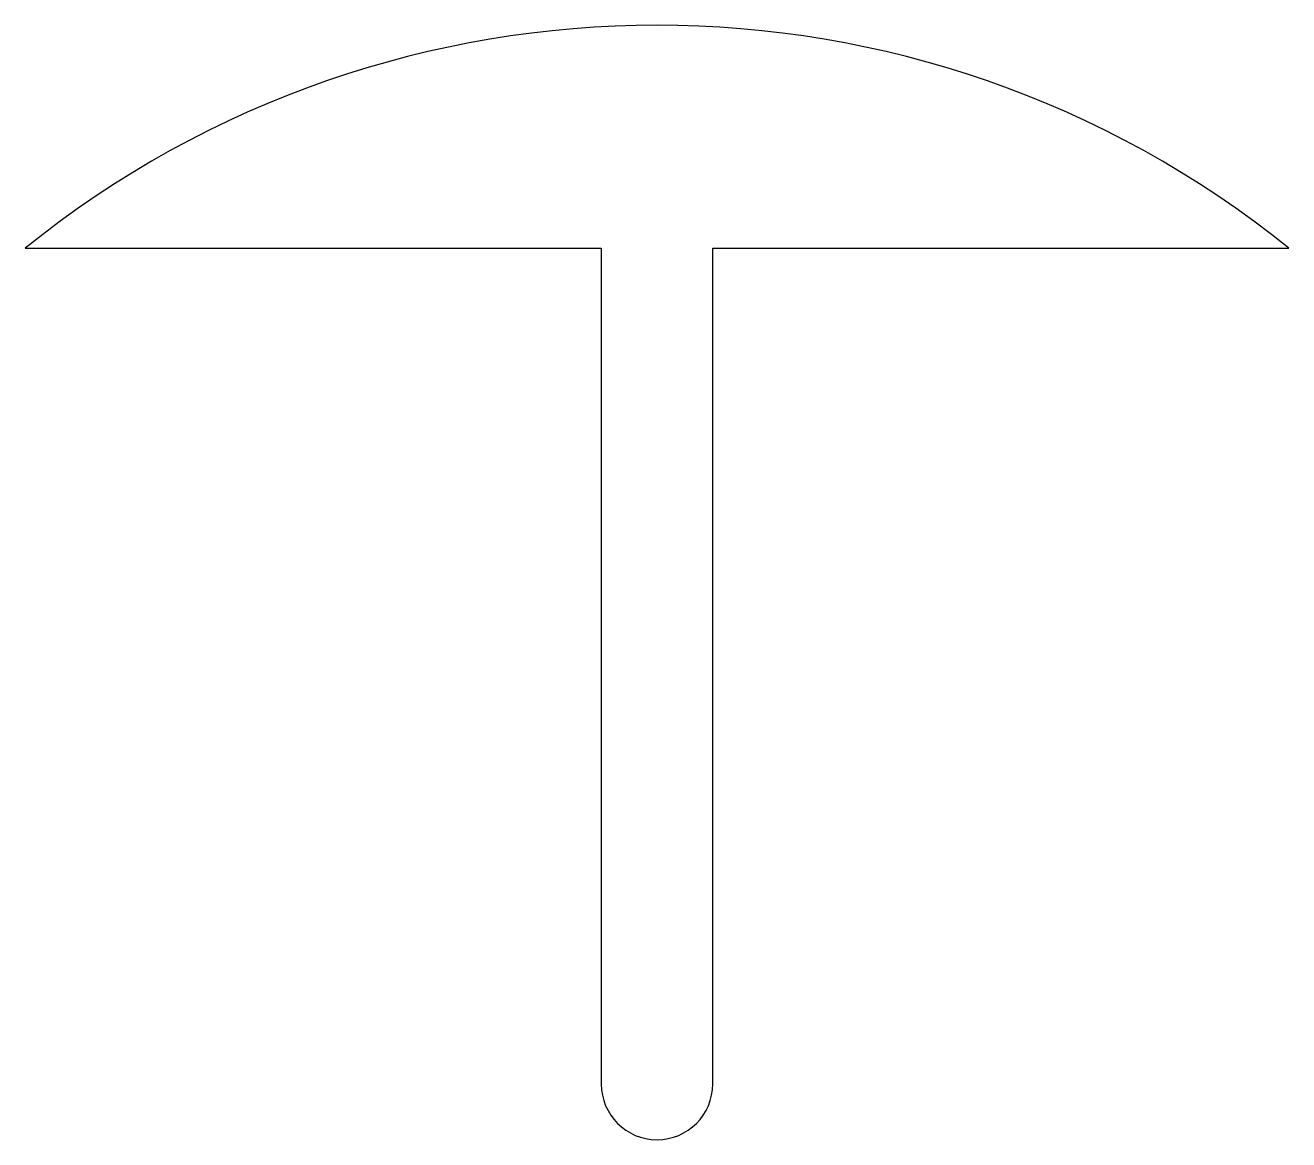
# Model space of a CAD drawing. Extents: x 249.8 to 266.8, y 239.6 to 254.6.
import ezdxf

# ---------------------------------------------------------------- set-up
doc = ezdxf.new("R2010")
doc.units = 0
doc.layers.add('ANA', color=220, linetype='CONTINUOUS')

msp = doc.modelspace()

# ---------------------------------------------------------------- linework, layer by layer
at = {"layer": 'ANA'}
msp.add_lwpolyline([(257.597, 240.357, 1), (259.097, 240.357), (259.097, 251.607), (266.847, 251.607, 0.352941), (249.847, 251.607), (257.597, 251.607)], format="xyb", close=True, dxfattribs=at)

doc.saveas('drawing.dxf')
